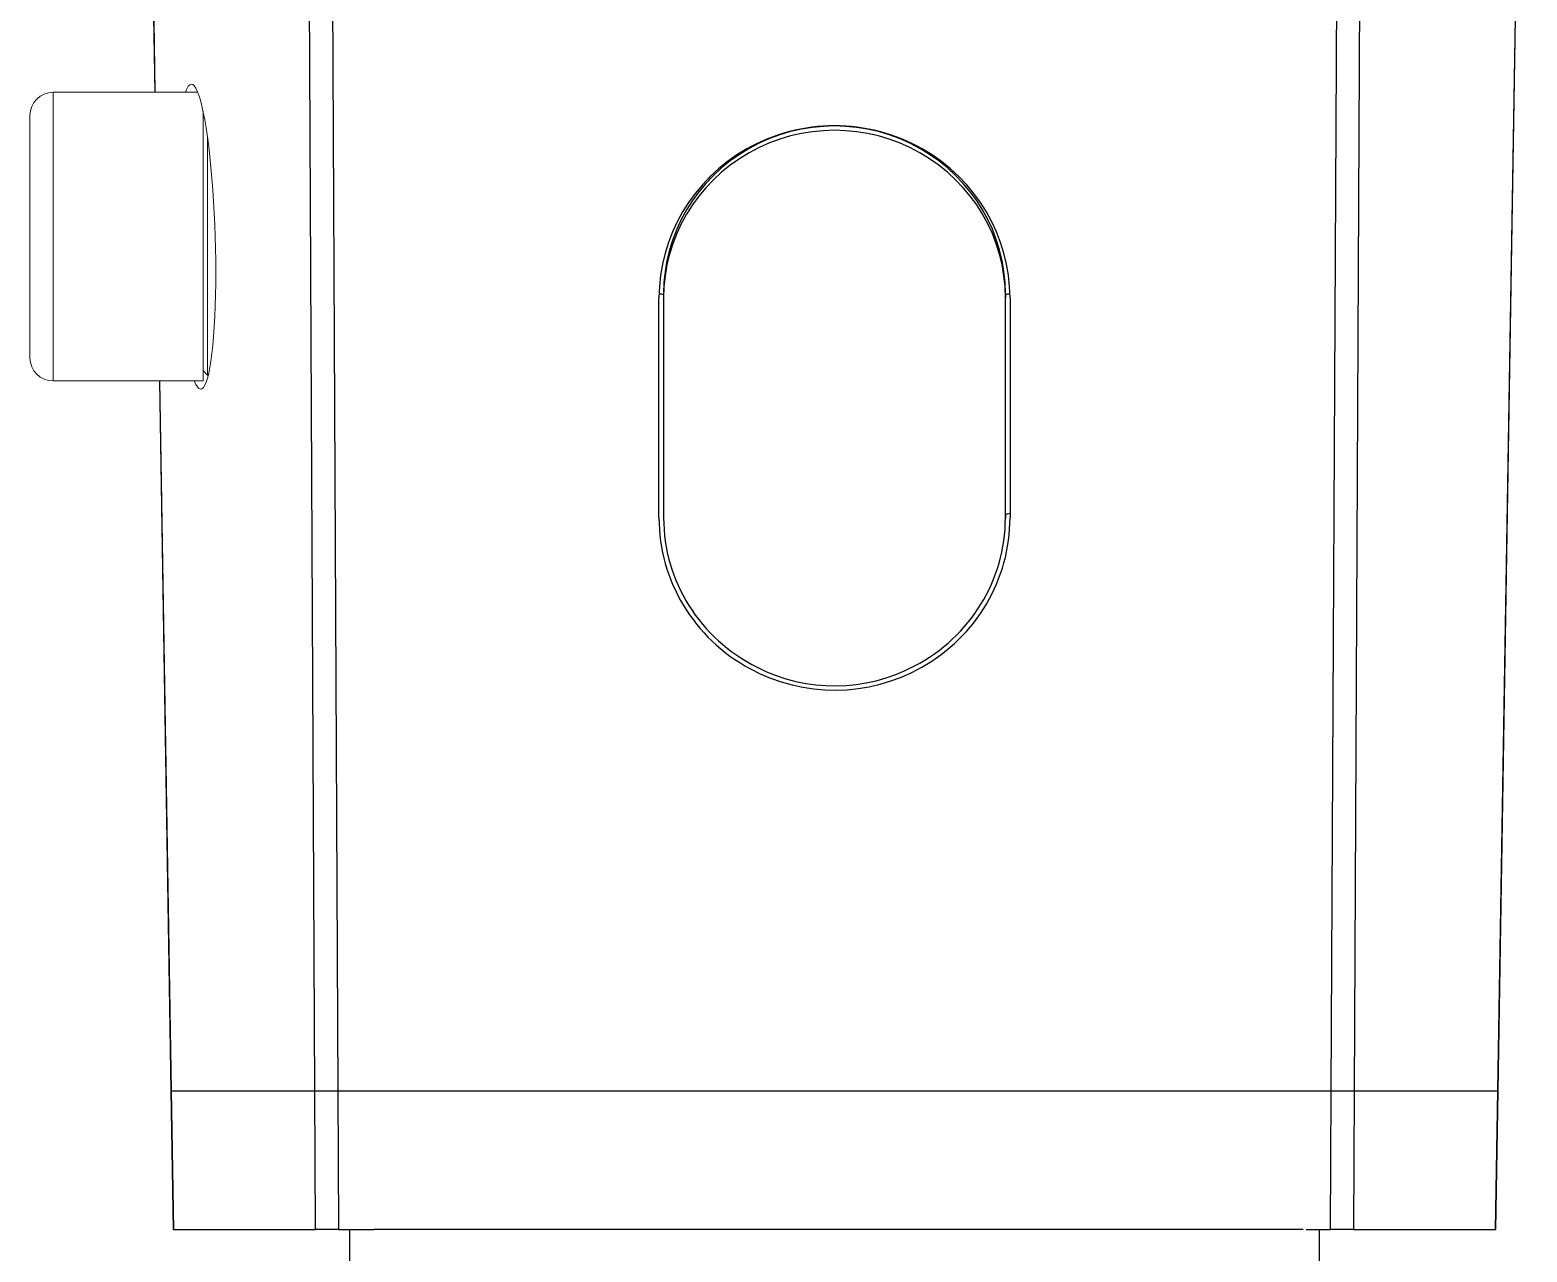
# Model space of a CAD drawing. Extents: x 0 to 948, y 0 to 695.
# Drawn here: x 237.3 to 302.1, y 344.3 to 397.2 of the extents above; entities that cross this region are included whole.
import ezdxf

# ---------------------------------------------------------------- set-up
doc = ezdxf.new("R2010")
doc.units = 0
doc.header["$LTSCALE"] = 10
doc.header["$MEASUREMENT"] = 0
doc.layers.get('0').update_dxf_attribs({"linetype": 'CONTINUOUS'})
doc.layers.add('1', color=7, linetype='CONTINUOUS')
doc.layers.add('레이어 1', color=7, linetype='CONTINUOUS')

msp = doc.modelspace()

# ---------------------------------------------------------------- linework, layer by layer
at = {"ltscale": 0.5}
for centre, radius, start, end in [((272.132, 376.299), 7.664, 241.46005, 299.53868), ((272.133, 376.185), 7.365, 242.97056, 298.02816)]:
    msp.add_arc(centre, radius, start, end, dxfattribs=at)
at = {"layer": '1', "color": 7, "linetype": 'Continuous', "lineweight": 18}
for p, q in [((244.559, 394.522), (238.294, 394.522)), ((237.294, 383.022), (237.294, 393.522)), ((244.788, 382.022), (244.788, 393.709)), ((244.988, 382.272), (244.988, 392.531)), ((244.788, 382.472), (244.988, 382.272)), ((238.294, 382.022), (244.788, 382.022)), ((244.988, 382.272), (245.013, 382.272))]:
    msp.add_line(p, q, dxfattribs=at)
at = {"layer": '1', "color": 7, "linetype": 'Continuous', "lineweight": 13}
msp.add_line((238.294, 382.022), (238.294, 394.522), dxfattribs=at)
at = {"layer": '1', "color": 7, "linetype": 'Continuous', "lineweight": 18}
for centre, start, end in [((238.294, 393.522), 90, 180), ((238.294, 383.022), 180, 270)]:
    msp.add_arc(centre, 1, start, end, dxfattribs=at)
msp.add_ellipse((244.483, 388.27), major_axis=(-0.205, 6.6), ratio=0.125894, start_param=2.809885, end_param=6.605617, dxfattribs=at)
at = {"layer": '레이어 1', "lineweight": -3}
for p, q in [((249.633, 351.281), (249.194, 439.496)), ((250.182, 440.024), (250.624, 351.281)), ((293.639, 351.281), (294.08, 440.024)), ((295.069, 439.496), (294.63, 351.281)), ((242.147, 428.418), (242.698, 394.522)), ((242.156, 428.349), (242.706, 394.522)), ((300.854, 351.281), (302.107, 428.35)), ((300.862, 351.281), (302.116, 428.418)), ((264.731, 385.802), (264.731, 385.614)), ((279.531, 376.287), (279.531, 385.802)), ((279.531, 385.802), (279.531, 385.614)), ((264.531, 376.099), (264.531, 385.614)), ((264.731, 385.614), (264.731, 376.099)), ((279.531, 376.099), (279.531, 385.614)), ((279.731, 385.614), (279.731, 376.099)), ((242.901, 382.022), (243.401, 351.281)), ((242.909, 382.022), (243.409, 351.281)), ((279.531, 376.287), (279.531, 376.099)), ((279.731, 376.414), (279.731, 376.099)), ((243.401, 351.281), (243.498, 345.281)), ((243.409, 351.281), (243.506, 345.281)), ((243.409, 351.281), (300.862, 351.281)), ((249.662, 345.281), (249.633, 351.281)), ((250.623, 351.281), (250.653, 345.281)), ((293.609, 345.281), (293.639, 351.281)), ((294.63, 351.281), (294.6, 345.281)), ((300.756, 345.281), (300.854, 351.281)), ((300.764, 345.281), (300.862, 351.281)), ((300.854, 351.281), (300.862, 351.281)), ((300.862, 351.281), (300.854, 351.281)), ((243.498, 345.281), (243.506, 345.281)), ((243.506, 345.281), (249.662, 345.281)), ((250.653, 345.281), (249.662, 345.281)), ((250.653, 345.281), (252.178, 345.281)), ((251.131, 345.281), (251.131, 342.281)), ((292.421, 345.281), (252.178, 345.281)), ((292.556, 345.281), (293.609, 345.281)), ((293.131, 342.281), (293.131, 345.281)), ((294.6, 345.281), (293.609, 345.281)), ((294.6, 345.281), (300.756, 345.281)), ((300.756, 345.281), (300.764, 345.281))]:
    msp.add_line(p, q, dxfattribs=at)
for centre, major_axis, ratio, start_param, end_param in [((272.131, 385.614), (-7.6, 0), 0.980937, 3.1416, 6.283193), ((272.131, 385.802), (-7.4, 0), 0.980937, 3.141599, 6.283192), ((272.131, 385.614), (-7.4, 0), 0.980937, 3.141599, 6.283192), ((276.849, 390.843), (-0.603, -0.654), 0.136262, 2.062961, 2.139735), ((267.108, 390.541), (0.643, -0.615), 0.145045, 4.123171, 4.211627), ((265.241, 385.916), (0.89, 0), 0.198878, 3.788893, 4.102258), ((279.021, 385.916), (-0.89, 0), 0.198878, 2.180888, 2.489433), ((272.131, 376.099), (-7.6, 0), 0.980937, 0.000008, 1.068149), ((272.131, 376.099), (-7.4, 0), 0.980937, 0.000006, 1.101675), ((272.131, 376.099), (-7.4, 0), 0.980937, 2.057701, 3.141599), ((272.131, 376.099), (-7.6, 0), 0.980937, 2.091228, 3.1416), ((279.021, 376.401), (-0.89, 0), 0.198878, 2.180902, 2.494261)]:
    msp.add_ellipse(centre, major_axis=major_axis, ratio=ratio, start_param=start_param, end_param=end_param, dxfattribs=at)

doc.saveas('drawing.dxf')
